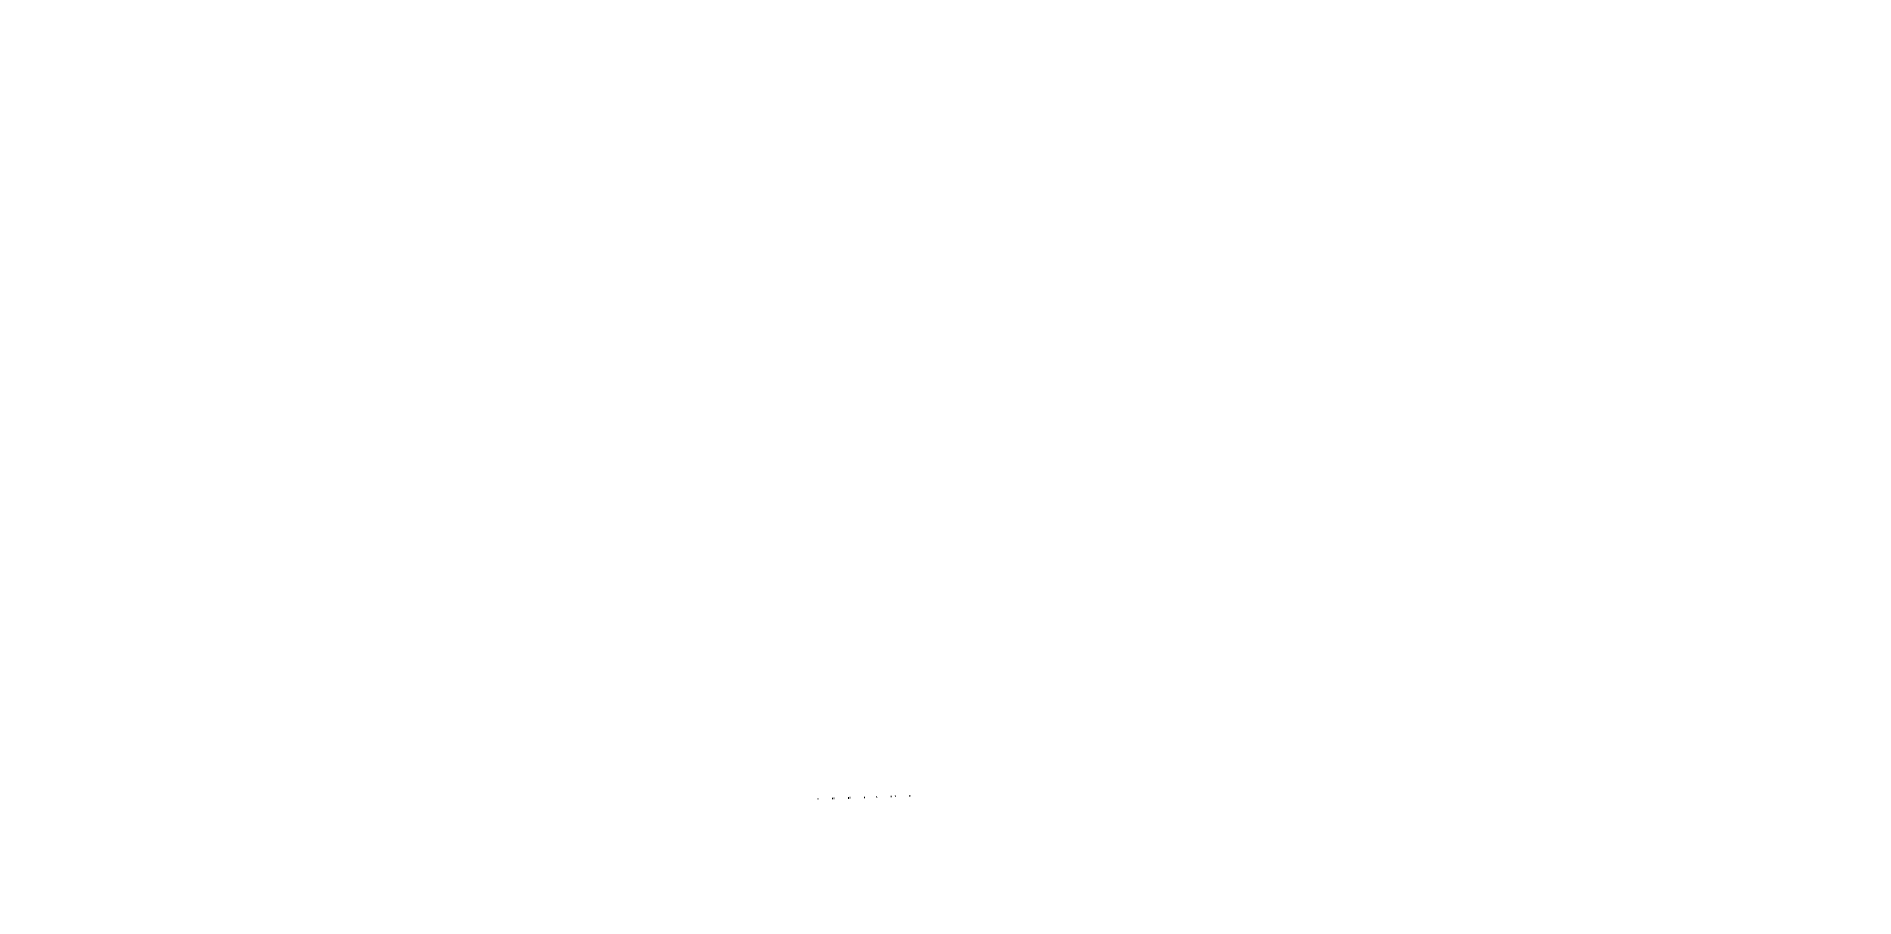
# Model space of a CAD drawing. Header units: metres. Extents: x 8395712 to 9795150, y 4166577 to 5794892.
# Drawn here: x 8418326.9 to 8418349.62, y 5772454.36 to 5772465.12 of the extents above; entities that cross this region are included whole.
import ezdxf

# ---------------------------------------------------------------- set-up
doc = ezdxf.new("R2010")
doc.units = ezdxf.units.M
doc.layers.add('AII_M_opisy wymiary', color=1, linetype='Continuous', lineweight=25)
doc.styles.add('CDMSTYLE', font='CDMSIMPL.shx', dxfattribs={"width": 0.7, "bigfont": 'CDMBIGPL.shx'})

# ---------------------------------------------------------------- blocks, each defined once
blk = doc.blocks.new('OpiTxt01')
at = {"color": 0, "linetype": 'Continuous', "lineweight": 20, "style": 'CDMSTYLE', "width": 0.7}
blk.add_attdef('TEKST_GORNY', (1, 0.89), '', height=2, dxfattribs=at)
at = {"color": 0, "linetype": 'Continuous', "lineweight": -2, "style": 'CDMSTYLE', "width": 0.7}
blk.add_attdef('TEKST_DOLNY', (1.05, -2.73), '', height=2, dxfattribs=at)

msp = doc.modelspace()

# ---------------------------------------------------------------- linework, layer by layer
at = {"layer": 'AII_M_opisy wymiary', "color": 1, "linetype": 'ByBlock', "lineweight": 40}
msp.add_circle((8418171.8303, 5772432.124), 22459.4841, dxfattribs=at)

# ---------------------------------------------------------------- block references
at = {"layer": 'Defpoints', "color": 250, "linetype": 'Continuous', "lineweight": 0}
ref = msp.add_blockref('OpiTxt01', (8418336.7691, 5772455.499), dxfattribs=dict(at, xscale=-0.04999999999999999, yscale=0.05, zscale=0.05, rotation=271.9206224382555))
ref.add_attrib('TEKST_GORNY', '-', (8418336.8102, 5772455.6104), dxfattribs={"layer": '0', "color": 0, "linetype": 'Continuous', "lineweight": 20, "height": 0.1, "rotation": 271.92062, "style": 'CDMSTYLE', "width": 0.7})
ref.add_attrib('TEKST_DOLNY', '-', (8418336.6289, 5772455.6068), dxfattribs={"layer": '0', "color": 0, "linetype": 'Continuous', "lineweight": -2, "height": 0.1, "rotation": 271.92062, "style": 'CDMSTYLE', "width": 0.7})
ref = msp.add_blockref('OpiTxt01', (8418336.969, 5772455.5057), dxfattribs=dict(at, xscale=-0.04999999999999999, yscale=0.05, zscale=0.05, rotation=271.9206224382555))
ref.add_attrib('TEKST_GORNY', '-', (8418337.01, 5772455.6171), dxfattribs={"layer": '0', "color": 0, "linetype": 'Continuous', "lineweight": 20, "height": 0.1, "rotation": 271.92062, "style": 'CDMSTYLE', "width": 0.7})
ref.add_attrib('TEKST_DOLNY', '-', (8418336.8288, 5772455.6135), dxfattribs={"layer": '0', "color": 0, "linetype": 'Continuous', "lineweight": -2, "height": 0.1, "rotation": 271.92062, "style": 'CDMSTYLE', "width": 0.7})
ref = msp.add_blockref('OpiTxt01', (8418337.1689, 5772455.5124), dxfattribs=dict(at, xscale=-0.04999999999999999, yscale=0.04999999999999999, zscale=0.04999999999999999, rotation=271.9206224382555))
ref.add_attrib('TEKST_GORNY', '-', (8418337.2099, 5772455.6238), dxfattribs={"layer": '0', "color": 0, "linetype": 'Continuous', "lineweight": 20, "height": 0.1, "rotation": 271.92062, "style": 'CDMSTYLE', "width": 0.7})
ref.add_attrib('TEKST_DOLNY', '-', (8418337.0287, 5772455.6202), dxfattribs={"layer": '0', "color": 0, "linetype": 'Continuous', "lineweight": -2, "height": 0.1, "rotation": 271.92062, "style": 'CDMSTYLE', "width": 0.7})
ref = msp.add_blockref('OpiTxt01', (8418337.5027, 5772455.5236), dxfattribs=dict(at, xscale=-0.04999999999999999, yscale=0.04999999999999999, zscale=0.04999999999999999, rotation=271.9206224382555))
ref.add_attrib('TEKST_GORNY', '-', (8418337.5437, 5772455.635), dxfattribs={"layer": '0', "color": 0, "linetype": 'Continuous', "lineweight": 20, "height": 0.1, "rotation": 271.92062, "style": 'CDMSTYLE', "width": 0.7})
ref.add_attrib('TEKST_DOLNY', '-', (8418337.3624, 5772455.6314), dxfattribs={"layer": '0', "color": 0, "linetype": 'Continuous', "lineweight": -2, "height": 0.1, "rotation": 271.92062, "style": 'CDMSTYLE', "width": 0.7})
ref = msp.add_blockref('OpiTxt01', (8418337.7352, 5772455.5313), dxfattribs=dict(at, xscale=-0.04999999999999999, yscale=0.04999999999999999, zscale=0.04999999999999999, rotation=271.9206224382555))
ref.add_attrib('TEKST_GORNY', '-', (8418337.7762, 5772455.6428), dxfattribs={"layer": '0', "color": 0, "linetype": 'Continuous', "lineweight": 20, "height": 0.1, "rotation": 271.92062, "style": 'CDMSTYLE', "width": 0.7})
ref.add_attrib('TEKST_DOLNY', '-', (8418337.5949, 5772455.6392), dxfattribs={"layer": '0', "color": 0, "linetype": 'Continuous', "lineweight": -2, "height": 0.1, "rotation": 271.92062, "style": 'CDMSTYLE', "width": 0.7})

doc.saveas('drawing.dxf')
